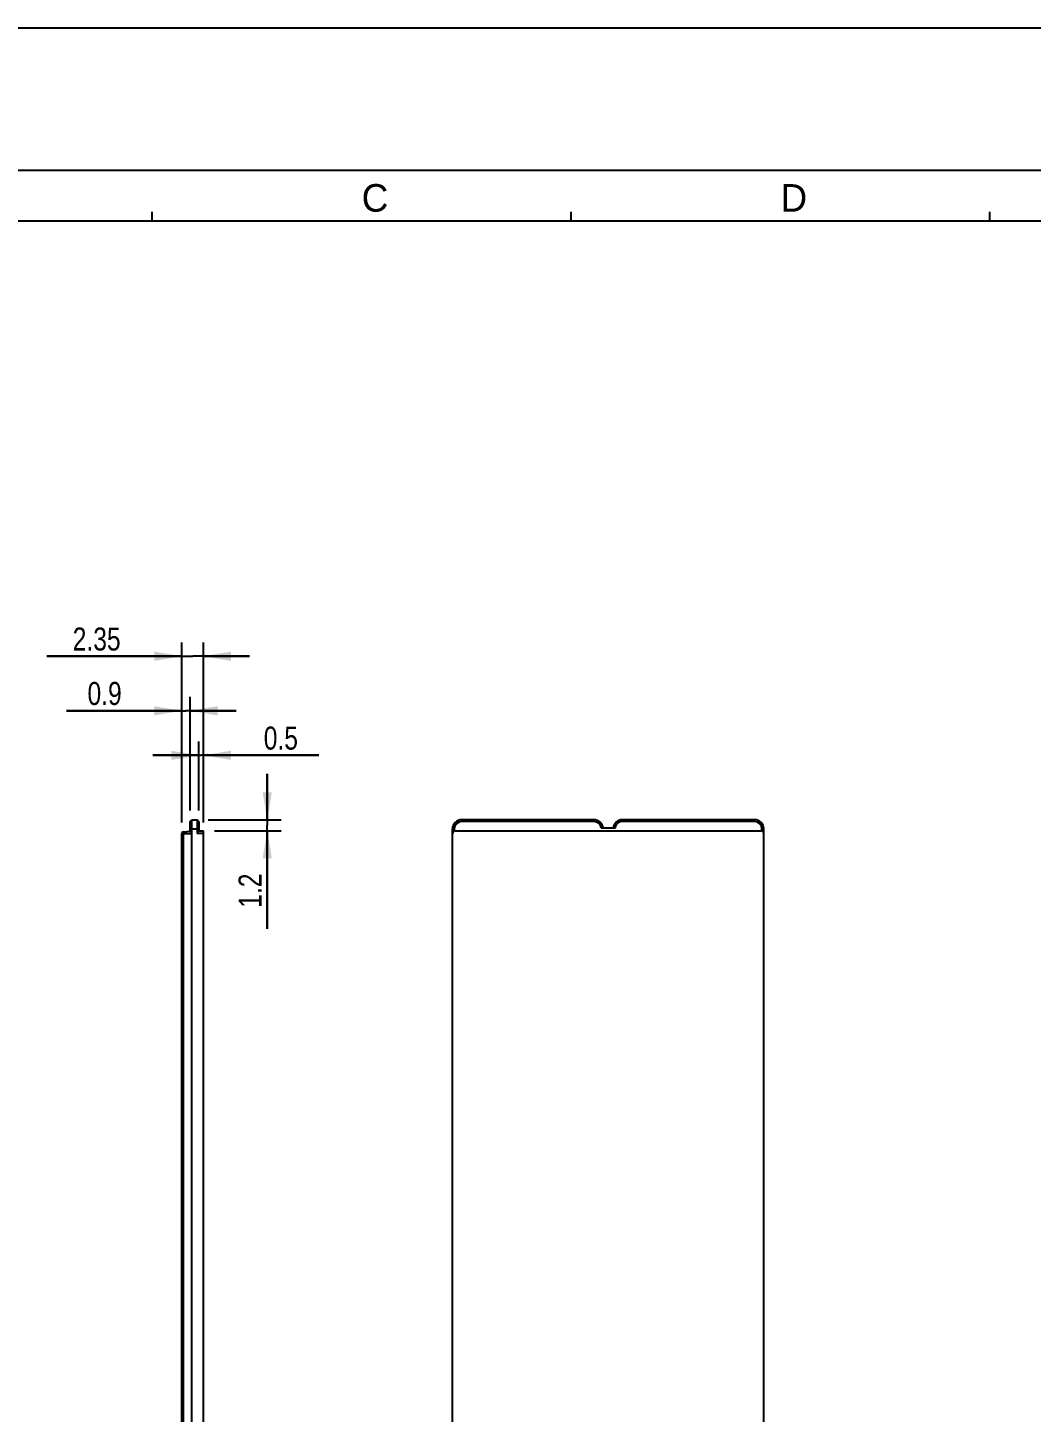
# Model space of a CAD drawing. Header units: millimetres. Extents: x 0 to 420, y 0 to 297.
# Drawn here: x 101 to 210, y 146.5 to 297 of the extents above; entities that cross this region are included whole.
import ezdxf

# ---------------------------------------------------------------- set-up
doc = ezdxf.new("R2010")
doc.units = ezdxf.units.MM
doc.header["$LTSCALE"] = 23.1
doc.layers.get('0').update_dxf_attribs({"linetype": 'CONTINUOUS'})
doc.layers.add('03___PRT_ALL_CURVES', color=7, linetype='CONTINUOUS')
doc.layers.add('06___PRT_ALL_SURFS', color=7, linetype='CONTINUOUS')
doc.styles.get("Standard").update_dxf_attribs({"font": 'txt', "width": 0.8})
doc.styles.add('TEXTSTYLE_2', font='txt')
doc.dimstyles.new('DIMSTYLE_1', dxfattribs={"dimtxt": 2.5, "dimasz": 3, "dimexe": 1.5, "dimexo": 1.2, "dimtad": 1, "dimdsep": 46, "dimtxsty": 'STANDARD', "dimblk": '_FILLED', "dimblk1": '_FILLED', "dimblk2": '_FILLED', "dimcen": 0.09, "dimazin": 2, "dimtp": 0.01, "dimtm": 0.01, "dimtfac": 1, "dimtofl": 0, "dimtmove": 0, "dimatfit": 3, "dimldrblk": '_FILLED', "dimfxl": 1, "dimtolj": 1, "dimarcsym": 0})

# ---------------------------------------------------------------- blocks, each defined once
blk = doc.blocks.new('_FILLED')
at = {"color": 0, "linetype": 'BYBLOCK'}
blk.add_solid([(0, 0), (-1, 0.167), (-1, -0.167)], dxfattribs=at)
blk = doc.blocks.new('*D2')
at = {"color": 7, "linetype": 'CONTINUOUS'}
for p, q in [((117.71, 210.6), (117.71, 224.25)), ((118.61, 211.9), (118.61, 224.25)), ((117.71, 222.75), (105.18, 222.75)), ((105.18, 222.75), (118.16, 222.75)), ((123.61, 222.75), (118.16, 222.75)), ((118.61, 222.75), (123.61, 222.75))]:
    blk.add_line(p, q, dxfattribs=at)
at = {"color": 7, "linetype": 'CONTINUOUS', "xscale": 3, "yscale": 3, "zscale": 3}
blk.add_blockref('_FILLED', (117.71, 222.75), dxfattribs=at)
at = {"color": 7, "linetype": 'CONTINUOUS', "xscale": 3, "yscale": 3, "zscale": 3, "rotation": 180}
blk.add_blockref('_FILLED', (118.61, 222.75), dxfattribs=at)
at = {"color": 7, "linetype": 'CONTINUOUS', "insert": (111.18, 225.88), "char_height": 2.5, "width": 6, "attachment_point": 3, "line_spacing_factor": 0.9}
blk.add_mtext('0.9', dxfattribs=at)
blk = doc.blocks.new('*D3')
at = {"color": 7, "linetype": 'CONTINUOUS'}
for p, q in [((117.71, 210.6), (117.71, 230.18)), ((120.06, 210.6), (120.06, 230.18)), ((117.71, 228.68), (103.06, 228.68)), ((103.06, 228.68), (118.89, 228.68)), ((125.06, 228.68), (118.89, 228.68)), ((120.06, 228.68), (125.06, 228.68))]:
    blk.add_line(p, q, dxfattribs=at)
at = {"color": 7, "linetype": 'CONTINUOUS', "xscale": 3, "yscale": 3, "zscale": 3}
blk.add_blockref('_FILLED', (117.71, 228.68), dxfattribs=at)
at = {"color": 7, "linetype": 'CONTINUOUS', "xscale": 3, "yscale": 3, "zscale": 3, "rotation": 180}
blk.add_blockref('_FILLED', (120.06, 228.68), dxfattribs=at)
at = {"color": 7, "linetype": 'CONTINUOUS', "insert": (111.06, 231.8), "char_height": 2.5, "width": 8, "attachment_point": 3, "line_spacing_factor": 0.9}
blk.add_mtext('2.35', dxfattribs=at)
blk = doc.blocks.new('*D4')
at = {"color": 7, "linetype": 'CONTINUOUS'}
for p, q in [((119.56, 211.9), (119.56, 219.41)), ((120.06, 210.6), (120.06, 219.41)), ((119.56, 217.91), (114.56, 217.91)), ((114.56, 217.91), (119.81, 217.91)), ((132.61, 217.91), (119.81, 217.91)), ((120.06, 217.91), (132.61, 217.91))]:
    blk.add_line(p, q, dxfattribs=at)
at = {"color": 7, "linetype": 'CONTINUOUS', "xscale": 3, "yscale": 3, "zscale": 3}
blk.add_blockref('_FILLED', (119.56, 217.91), dxfattribs=at)
at = {"color": 7, "linetype": 'CONTINUOUS', "xscale": 3, "yscale": 3, "zscale": 3, "rotation": 180}
blk.add_blockref('_FILLED', (120.06, 217.91), dxfattribs=at)
at = {"color": 7, "linetype": 'CONTINUOUS', "insert": (126.61, 221.03), "char_height": 2.5, "width": 6, "attachment_point": 1, "line_spacing_factor": 0.9}
blk.add_mtext('0.5', dxfattribs=at)
blk = doc.blocks.new('*D5')
at = {"color": 7, "linetype": 'CONTINUOUS'}
for p, q in [((126.99, 210.9), (126.99, 215.9)), ((126.99, 215.9), (126.99, 210.3)), ((120.56, 210.9), (128.49, 210.9)), ((121.26, 209.7), (128.49, 209.7)), ((126.99, 199.06), (126.99, 210.3)), ((126.99, 209.7), (126.99, 199.06))]:
    blk.add_line(p, q, dxfattribs=at)
at = {"color": 7, "linetype": 'CONTINUOUS', "xscale": 3, "yscale": 3, "zscale": 3}
for p, rotation in [((126.99, 210.9), 270), ((126.99, 209.7), 90)]:
    blk.add_blockref('_FILLED', p, dxfattribs=dict(at, rotation=rotation))
at = {"color": 7, "linetype": 'CONTINUOUS', "insert": (123.87, 205.06), "char_height": 2.5, "width": 6, "attachment_point": 3, "rotation": 90, "line_spacing_factor": 0.9}
blk.add_mtext('1.2', dxfattribs=at)

msp = doc.modelspace()

# ---------------------------------------------------------------- linework, layer by layer
at = {"color": 7, "linetype": 'CONTINUOUS'}
for p, q in [((0, 297), (420, 297)), ((19, 281.5), (401, 281.5)), ((114.5, 276), (114.5, 277)), ((160, 276), (160, 277)), ((205.5, 276), (205.5, 277)), ((23.5, 276), (396, 276))]:
    msp.add_line(p, q, dxfattribs=at)
at = {"layer": '03___PRT_ALL_CURVES', "color": 7, "linetype": 'CONTINUOUS'}
msp.add_line((117.711, 96.603), (117.711, 209.403), dxfattribs=at)
at = {"layer": '06___PRT_ALL_SURFS', "color": 7, "linetype": 'CONTINUOUS'}
for p, q in [((118.611, 210.703), (118.811, 210.903)), ((118.811, 95.503), (118.811, 210.903)), ((118.811, 210.903), (119.361, 210.903)), ((119.361, 210.903), (119.361, 209.403)), ((119.561, 210.703), (119.361, 210.903)), ((148.113, 210.703), (148.113, 210.903)), ((162.48, 210.903), (148.113, 210.903)), ((162.48, 210.703), (162.48, 210.903)), ((165.57, 210.703), (165.57, 210.903)), ((179.938, 210.903), (165.57, 210.903)), ((179.938, 210.703), (179.938, 210.903)), ((117.711, 95.799), (117.711, 209.407)), ((117.711, 209.403), (118.811, 209.403)), ((117.891, 209.606), (118.611, 209.682)), ((117.891, 95.6), (117.891, 209.606)), ((118.611, 209.664), (118.611, 210.703)), ((118.611, 209.903), (119.561, 209.903)), ((120.061, 209.403), (119.361, 209.403)), ((119.561, 210.703), (119.561, 209.686)), ((119.561, 209.703), (120.061, 209.703)), ((120.061, 125.31), (120.061, 209.703)), ((147.113, 95.803), (147.113, 209.903)), ((147.313, 209.903), (147.113, 209.903)), ((147.313, 209.903), (147.313, 209.686)), ((147.413, 209.703), (180.638, 209.703)), ((162.48, 210.703), (148.113, 210.703)), ((164.776, 210.003), (163.274, 210.003)), ((179.938, 210.703), (165.57, 210.703)), ((180.738, 209.686), (180.738, 209.903)), ((180.738, 209.903), (180.938, 209.903)), ((180.938, 95.803), (180.938, 209.903))]:
    msp.add_line(p, q, dxfattribs=at)
msp.add_lwpolyline([(165.57, 210.703), (165.342, 210.67), (165.133, 210.573), (164.96, 210.421), (164.838, 210.225), (164.776, 210.003)], dxfattribs=at)
for centre, radius, start, end in [((148.113, 209.903), 1, 90, 180), ((162.48, 209.903), 1, 5.73917, 90), ((165.57, 209.903), 1, 90, 174.26083), ((179.938, 209.903), 1, 0, 90), ((117.911, 209.407), 0.2, 96, 180), ((147.413, 209.403), 0.3, 90, 180), ((148.113, 209.903), 0.8, 90, 180), ((162.48, 209.903), 0.8, 7.18076, 90), ((179.938, 209.903), 0.8, 0, 90), ((180.638, 209.403), 0.3, 0, 90)]:
    msp.add_arc(centre, radius, start, end, dxfattribs=at)
for centre, major_axis, ratio, start_param, end_param in [((118.54, 209.403), (0.271, 0), 0.9944612, 0, 1.3043925), ((119.661, 209.403), (0, 0.3), 1, 0.6503244, 1.5707963), ((119.661, 209.403), (0.3, 0), 1, 1.9106332, 2.2211207)]:
    msp.add_ellipse(centre, major_axis=major_axis, ratio=ratio, start_param=start_param, end_param=end_param, dxfattribs=at)

# ---------------------------------------------------------------- texts
at = {"color": 7, "linetype": 'CONTINUOUS', "char_height": 3, "width": 3, "attachment_point": 1, "line_spacing_factor": 0.9, "style": 'TEXTSTYLE_2'}
for s, insert in [('C', (137.25, 280)), ('D', (182.75, 280))]:
    msp.add_mtext(s, dxfattribs=dict(at, insert=insert))

# ---------------------------------------------------------------- dimensions: what is measured, and where the dimension line sits
at = {"color": 7, "linetype": 'CONTINUOUS'}
for base, p1, p2, picture, middle in [((120.061, 228.677), (117.711, 209.403), (120.061, 209.403), '*D3', (107.127, 228.677)), ((118.611, 222.752), (117.711, 209.403), (118.611, 210.703), '*D2', (108.177, 222.752)), ((120.061, 217.906), (119.561, 210.703), (120.061, 209.403), '*D4', (129.671, 217.906))]:
    dim = msp.add_linear_dim(base=base, p1=p1, p2=p2, dimstyle='DIMSTYLE_1', dxfattribs=at)
    dim.commit()
    dim.dimension.update_dxf_attribs({"geometry": picture, "text_midpoint": middle, "dimtype": 160})
dim = msp.add_linear_dim(base=(126.991, 209.703), p1=(119.361, 210.903), p2=(120.061, 209.703), angle=270, dimstyle='DIMSTYLE_1', dxfattribs=at)
dim.commit()
dim.dimension.update_dxf_attribs({"geometry": '*D5', "text_midpoint": (126.991, 202.311), "dimtype": 160})

doc.saveas('drawing.dxf')
